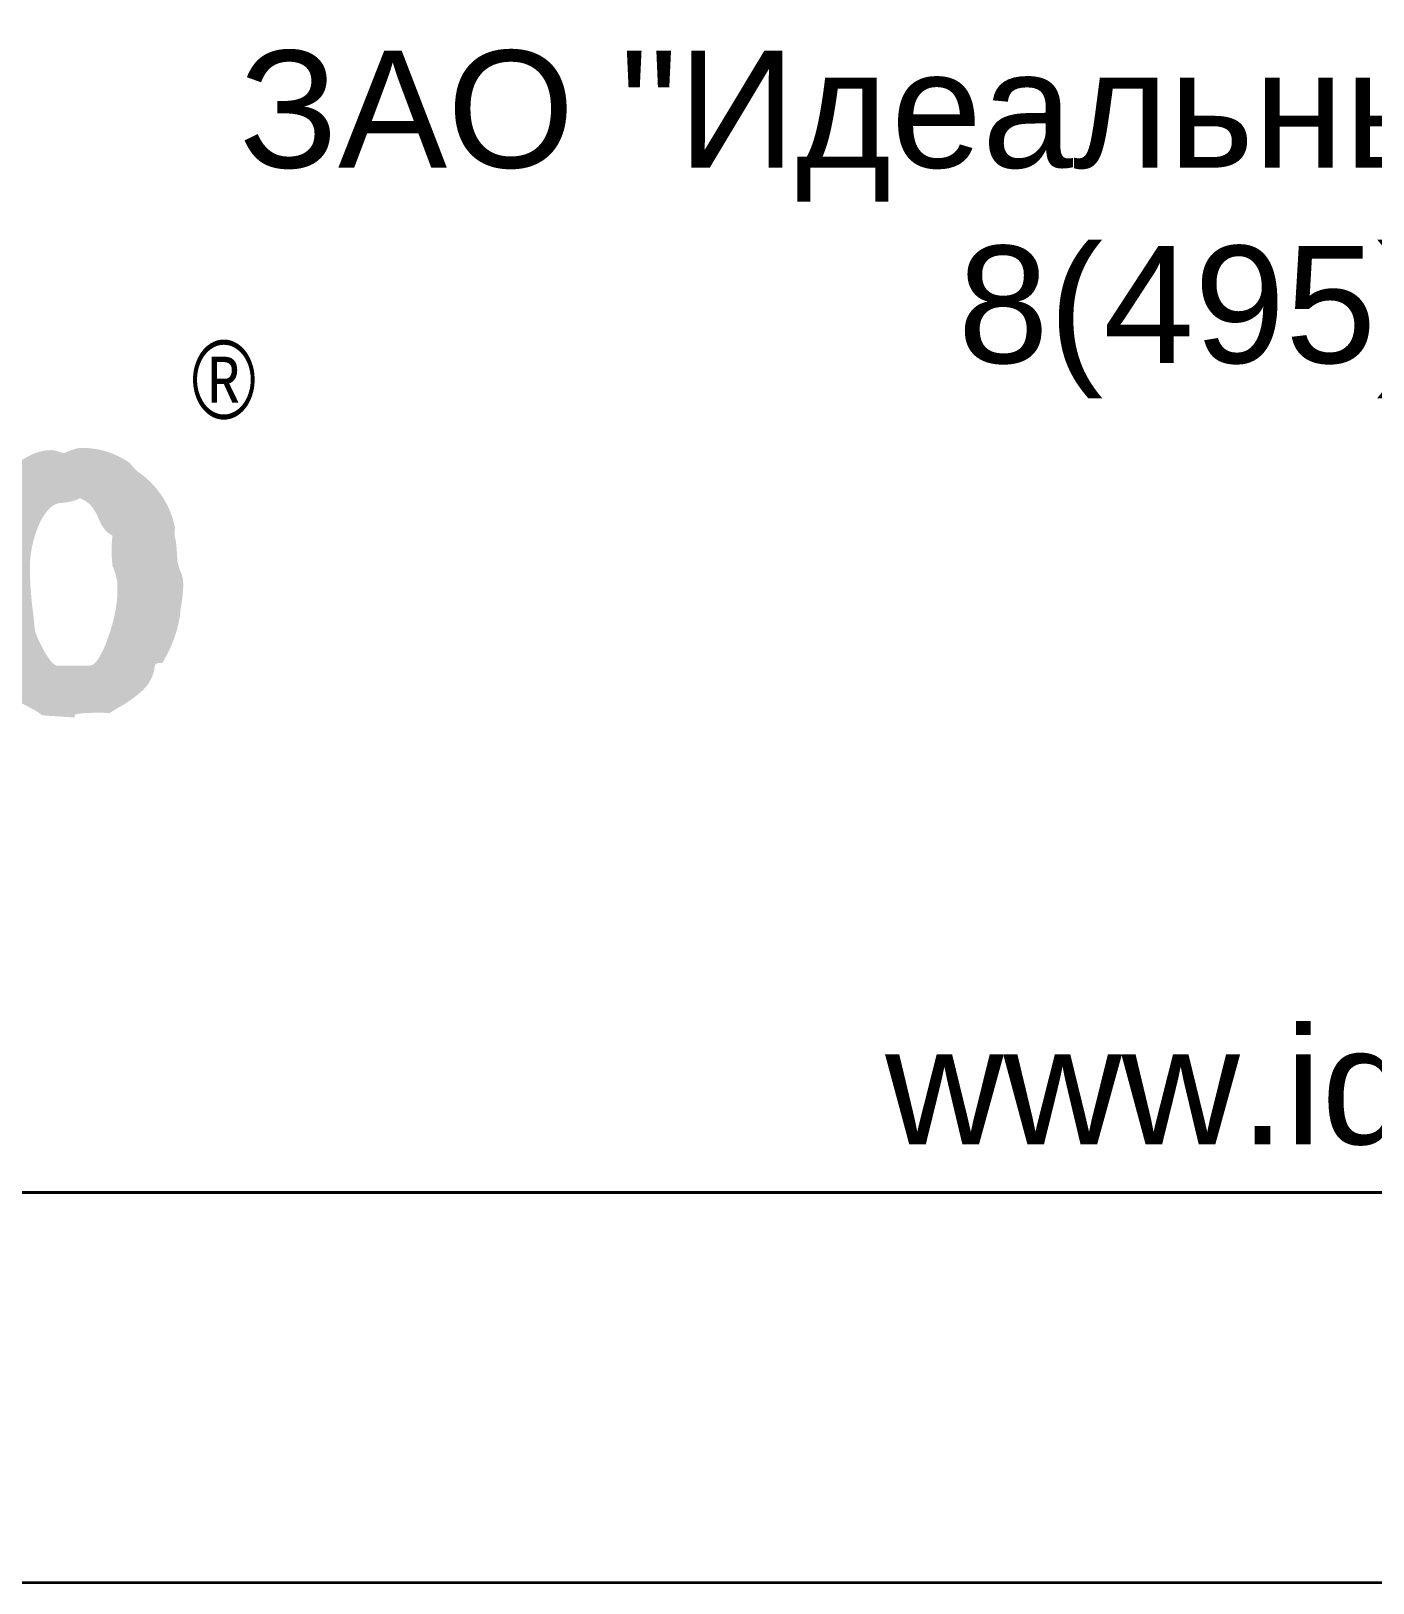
# Model space of a CAD drawing. Header units: millimetres. Extents: x 0 to 840, y 0 to 1188.
# Drawn here: x 702.5 to 771.3, y 0 to 79.5 of the extents above; entities that cross this region are included whole.
import ezdxf

# ---------------------------------------------------------------- set-up
doc = ezdxf.new("R2010")
doc.units = ezdxf.units.MM
doc.layers.get('0').update_dxf_attribs({"lineweight": 35})
doc.styles.get("Standard").update_dxf_attribs({"font": 'ARIAL.TTF', "height": 5})
doc.styles.add('Размер', font='ARIAL.TTF', dxfattribs={"width": 0.8})

# ---------------------------------------------------------------- blocks, each defined once
blk = doc.blocks.new('Logo')
h = blk.add_hatch(color=256)
edge = h.paths.add_edge_path()
edge.add_arc((19.92396026728602, 6.892657535748754), 0.1019321651084245, 65.08872923836168, 89.49511407331022, ccw=False)
edge.add_arc((19.9006019174376, 6.849979439224285), 0.1505126128310699, 34.28421054480259, 63.867255960415605, ccw=False)
edge.add_arc((19.72775667425594, 6.735284493273525), 0.3579435028963555, 12.162919252494305, 33.8686129496316, ccw=False)
edge.add_arc((19.07084735617536, 6.58069244087676), 1.032756446331283, -0.03495703809318229, 12.868411649568372, ccw=False)
edge.add_arc((20.32033609662176, 6.653884101846074), 0.22895987227351, 198.8094768735245, 225.709884968563)
edge.add_arc((20.6138503560469, 6.937167806599632), 0.636815233585809, 224.6043529364503, 236.6134278085797)
edge.add_arc((21.66669309360077, 8.563716444126499), 2.574358843737655, 236.9687772820393, 243.8491152132362)
edge.add_arc((18.78942801127414, 2.827623333088582), 3.843071949826572, 60.64114187379181, 63.034582367081384, ccw=False)
edge.add_arc((20.39502900400112, 5.655985724040534), 0.590912865250416, 49.93654261197628, 61.87297670550771, ccw=False)
edge.add_line((20.77536158445582, 6.108230284609476), (21.19002274874128, 6.079679279185825))
edge.add_line((21.19002274874219, 6.079679279185825), (21.19105060781112, 6.111484150560159))
edge.add_line((21.1910506078093, 6.111484150560159), (21.19405830047162, 6.114533380101079))
edge.add_arc((21.21777352471327, 6.079760843296413), 0.04208968016822223, 106.8716672749336, 124.29438611785551, ccw=False)
edge.add_arc((21.27286485651712, 5.903787100849172), 0.226484117538027, 96.47949854044361, 107.28841929580469, ccw=False)
edge.add_arc((21.4083022789091, 4.856832008690276), 1.282140594878118, 91.25121333133592, 97.21354929015678, ccw=False)
edge.add_arc((21.49389329551195, 3.830713270470028), 2.310747098290086, 86.36662561563031, 92.81758732951909, ccw=False)
edge.add_arc((24.63657448129379, 1.474385729086521), 5.542177982433144, 121.24671535001309, 122.7262555388709, ccw=False)
edge.add_arc((20.97291203578061, 7.635081152560474), 1.626526821341724, 299.0098476347545, 312.1987245853029)
edge.add_arc((21.71061290531725, 6.798544857339607), 0.5115196037440333, 313.9241363770345, 353.9367281108683)
edge.add_arc((22.29445717936687, 6.701196722262125), 0.08677219642401841, 131.6841557919627, 150.0518838462119, ccw=False)
edge.add_arc((22.27390970023407, 6.723075327352149), 0.05677378018710915, 106.6916891561556, 130.8812978449782, ccw=False)
edge.add_arc((22.27576506146215, 6.711753391411207), 0.06816751046160893, 84.34344501488329, 105.4520686624032, ccw=False)
edge.add_arc((22.26945381511177, 6.649593405739893), 0.1306469736691014, 70.9699210657335, 84.27603826493691, ccw=False)
edge.add_arc((20.84900308887882, 7.670799262968671), 1.716501995121936, 328.4675312627792, 350.2616613714026)
edge.add_arc((23.43062824281515, 7.343344015751086), 0.8906305861859201, 169.1469309613036, 177.6119074886022, ccw=False)
edge.add_arc((20.63069819092925, 7.839654804834595), 1.953073682534338, 350.3136650679908, 357.4529134997054)
edge.add_arc((21.99924299535269, 7.774720608356461), 0.5830093242326627, 357.8510677282028, 369.2374118698631)
edge.add_arc((22.34436172784626, 7.834630791790573), 0.2327790157285357, 8.318584172886206, 32.46076503685742)
edge.add_arc((24.47409113343747, 8.558202024317893), 2.023879527382532, 194.5264181473739, 197.2046278269069, ccw=False)
edge.add_arc((22.75031364811002, 8.120063433312339), 0.2454491281042087, 182.4615984164734, 196.4494779637626, ccw=False)
edge.add_arc((20.95820172085223, 8.088640182178665), 1.547030222027013, 0.7733815756203934, 5.217177245039447)
edge.add_arc((21.02476160123479, 8.120238788314623), 1.478091310398866, 4.231945095940516, 7.558646042747898)
edge.add_arc((22.11977066757754, 8.274486662490403), 0.3724127773030008, 6.194010462331844, 16.66569858896808)
edge.add_arc((22.56804736989216, 8.410296053528896), 0.09599457724108984, 185.3549544011505, 197.5877028196042, ccw=False)
edge.add_arc((22.72308273831004, 8.427514343418466), 0.2519744159519712, 179.5627269603891, 185.9630852827581, ccw=False)
edge.add_arc((23.19022107747151, 8.421172572901582), 0.719152909617222, 172.9275574527779, 179.3415202073724, ccw=False)
edge.add_arc((21.36155052952381, 8.288014631403371), 1.136817390738736, 11.24593961966614, 54.21910294801621)
edge.add_arc((22.19347915184699, 9.475228509463363), 0.3133295940903501, 223.767352000833, 237.7394489015919, ccw=False)
edge.add_arc((22.57158057425841, 9.852492023573745), 0.8474124818702323, 217.3086765769759, 224.5041992299589, ccw=False)
edge.add_arc((21.28707925503841, 8.470383910249097), 1.061581907919291, 54.8953977197307, 90.6099051210973)
edge.add_arc((21.28773847430421, 9.2310199851687), 0.3011232709186357, 92.27615342348454, 108.932933718656)
edge.add_arc((21.54793884683022, 8.367449066002905), 1.202881716719822, 107.3097976778891, 113.8590144800649)
edge.add_arc((21.04972076146805, 9.563744986078405), 0.0969131203630237, 255.6207961814467, 276.9146772500533, ccw=False)
edge.add_arc((21.1086369265322, 9.78773674586921), 0.3285222893954106, 248.60564551544581, 255.3688184487251, ccw=False)
edge.add_arc((20.878744833768, 9.213299973618291), 0.2902272162953475, 67.71630723982457, 87.836085046881)
edge.add_arc((20.9013151236577, 8.88405075146295), 0.6193783308680442, 91.07421195615011, 120.2796501904035)
edge.add_arc((21.23679407096643, 8.251911298384243), 1.334749133535127, 119.0335392995708, 133.553626249288)
edge.add_arc((21.4321780794271, 8.008416451460675), 1.646051301707239, 132.6424733771208, 142.9248014788724)
edge.add_arc((20.75997842005017, 8.510922561710345), 0.8068095843003059, 142.6178635195927, 149.9756958737388)
edge.add_arc((20.31071786420216, 8.771220582637056), 0.287589802453535, 150.0900872190469, 157.2121747739309)
edge.add_arc((20.11643657013337, 8.850552567107684), 0.07777480847891914, 155.6581566087324, 173.0411427522852)
edge.add_arc((19.51220608020958, 9.1935537554142), 0.6237255943430869, 319.59760127015863, 327.66858458829955, ccw=False)
edge.add_arc((21.10275307817938, 7.875845056796265), 1.441830586468578, 140.6891162544926, 148.0949032148347)
edge.add_arc((20.08475401259784, 8.505353228594345), 0.2449490433527977, 147.2477504633903, 164.6655083540971)
edge.add_arc((19.93127347918198, 8.55058386672465), 0.08502532859749326, 166.7090167152008, 176.1501685800344)
edge.add_arc((20.35330933712248, 8.540085143356578), 0.5071283785315325, 178.1685552164093, 181.2306925619338)
edge.add_arc((12.83352091771303, 8.550872994853876), 7.012810536130961, 359.2044760120802, 359.8228710920671, ccw=False)
edge.add_arc((15.57125040424216, 8.483339394447853), 4.274509202533388, 354.4647208189106, 359.6001170486114, ccw=False)
edge.add_arc((18.27952219817962, 8.217274806478258), 1.553206012693913, 347.9077742748239, 354.5970673329251, ccw=False)
edge.add_arc((19.41032996324066, 7.960069379523361), 0.3938791378335011, 330.56959153126934, 350.0335400376015, ccw=False)
edge.add_arc((25.43022336246213, 8.476078418736165), 5.721014423365045, 187.1244448329804, 191.3136269103967)
edge.add_arc((22.99820127856583, 7.914452011163689), 3.226911272311247, 190.0066943174238, 194.5625217169268)
edge.add_arc((20.41834319534973, 7.237959793039067), 0.5598725133020382, 193.9393643075422, 202.5754959990285)
edge.add_arc((19.99095438611766, 7.059235662448941), 0.09662503139918194, 202.0094700458572, 216.8065406131065)
edge.add_arc((19.93243805398743, 7.015802411382197), 0.02375333932241488, 217.4882590392534, 236.5846093083169)
edge.add_arc((19.92416323801081, 7.003417601373826), 0.008859179917529688, 237.1447725711672, 274.5009904431976)
edge = h.paths.add_edge_path(flags=16)
edge.add_arc((20.91071431364617, 9.883128596620395), 1.062444946582873, 274.6575475939547, 284.3443961717495)
edge.add_arc((21.08283221868624, 9.206587168858846), 0.3643541825059071, 284.4797958667252, 293.1660906348504)
edge.add_arc((21.16822665702057, 9.005118488484754), 0.145538193561606, 293.4607266523806, 301.0205180559643)
edge.add_arc((21.21368000354414, 8.930748125019477), 0.0583832757023743, 300.4058315147119, 314.0238332751904)
edge.add_arc((21.13692703654306, 8.54944886652595), 0.3590303410318231, 39.41500707510431, 70.92605466975408, ccw=False)
edge.add_arc((20.87045551657502, 8.377776074657618), 0.6748893622404115, 22.029742985229518, 36.30943551432807, ccw=False)
edge.add_arc((22.16557623705012, 8.907017841074435), 0.724201826749082, 202.4108766740578, 213.5796671231069)
edge.add_arc((21.80863168454016, 8.681312640752026), 0.3021342336653783, 215.3598110156011, 243.9485348146106)
edge.add_arc((23.41595036203216, 8.216837409332243), 1.750684607127268, 173.6694535278626, 186.3305464715392)
edge.add_arc((20.7987581344205, 7.648576012068247), 0.9540661833537369, 9.264675450997686, 23.159293141692785, ccw=False)
edge.add_line((21.74037867934749, 7.802176245093165), (21.74037867935294, 7.687800021956377))
edge.add_arc((19.92982811655384, 7.762819824421626), 1.812104111585196, 339.3939530219236, 357.62731799109577, ccw=False)
edge.add_arc((20.35270807308189, 7.51378411949338), 1.33130332250709, 330.47652059283564, 343.02332908013346, ccw=False)
edge.add_arc((21.19571664665636, 7.034757850300252), 0.3617042721379014, 314.1170788312661, 330.699654144829, ccw=False)
edge.add_arc((21.35287762617736, 6.875838148332718), 0.138226369784462, 296.7819553654021, 313.2048937619869, ccw=False)
edge.add_arc((21.38133619073051, 6.820521046827366), 0.07602144575028805, 271.14399176333944, 296.42013898298717, ccw=False)
edge.add_line((21.38285396621359, 6.744514753854332), (20.96839944373096, 6.744514753854332))
edge.add_arc((20.96973199274362, 6.794075678849936), 0.04957883594131471, 244.9016523368806, 268.459854321893, ccw=False)
edge.add_arc((20.99298996333528, 6.844376782789936), 0.1049963304455227, 231.3358701379432, 245.0513954040672, ccw=False)
edge.add_arc((21.10672599678219, 6.98164532371959), 0.283252025052502, 217.3418205212884, 230.7192125097012, ccw=False)
edge.add_arc((21.67422120846459, 7.419550393764098), 1.000055559005818, 207.6003271112727, 217.5665892649094, ccw=False)
edge.add_arc((22.43629192058506, 7.85632330437295), 1.87806849843086, 203.4371161974441, 208.6376609058227, ccw=False)
edge.add_arc((21.56948114565239, 7.485430169400956), 0.9352628751897515, 200.0242844893197, 203.7111982078439, ccw=False)
edge.add_arc((20.94740716588058, 7.258872085859934), 0.2732171614559491, 195.9361000083292, 200.055211522559, ccw=False)
edge.add_arc((20.769082234503, 7.207691172077489), 0.08769339208723252, 191.3883005452451, 195.7713550435168, ccw=False)
edge.add_line((20.68311539248316, 7.190375482981494), (20.68257942693617, 7.194821624512429))
edge.add_arc((11.31668335324503, 6.344840020441211), 9.40438610385828, 5.185549259497581, 6.684464533058432)
edge.add_arc((25.27281218282951, 8.04714676909282), 4.655494377403139, 181.0779020745687, 187.4994875095126, ccw=False)
edge.add_line((20.61814163305462, 7.959568397965654), (20.61814163305553, 7.995214104362844))
edge.add_arc((22.00549113588204, 7.989661188299237), 1.387360615653785, 157.4226987441916, 179.770672815462, ccw=False)
edge.add_arc((21.42828896188075, 8.251972229025), 0.753966435679674, 140.765568649422, 158.9885804719459, ccw=False)
edge.add_arc((21.10308503275883, 8.512328068592637), 0.3374253043814091, 123.45341986052671, 140.0816848096544, ccw=False)
edge.add_arc((21.02549863749664, 8.62868474956997), 0.1975756323536356, 98.29779627265629, 123.2822259872541, ccw=False)
at = {"insert": (22.69053863344743, 10.90434479001999), "char_height": 2.5, "attachment_point": 1, "style": 'Размер'}
blk.add_mtext('{\\fArial|b0|i0|c0|p34;\\H0.4x;®}', dxfattribs=at)
blk = doc.blocks.new('A$C49AA496E')
for p, q in [((205, 4.999999721198037), (20, 4.999999721198037)), ((210, -2.788019628496841e-07), (-5.684341886080801e-14, -2.788019628496841e-07))]:
    blk.add_line(p, q)

msp = doc.modelspace()

# ---------------------------------------------------------------- linework, layer by layer
msp.add_lwpolyline([(299.9999999999852, 20), (819.9999999999852, 20), (819.9999999999852, 80), (299.9999999999852, 80)], close=True)

# ---------------------------------------------------------------- block references
at = {"xscale": 4, "yscale": 4, "zscale": 4}
for name, p in [('A$C49AA496E', (-2.273736754432321e-13, 1.115207851398736e-06)), ('Logo', (619.9999999999852, 20))]:
    msp.add_blockref(name, p, dxfattribs=at)

# ---------------------------------------------------------------- texts
at = {"insert": (814.7612566066234, 50.42941730828898), "char_height": 6, "attachment_point": 6}
msp.add_mtext('{\\fArial|b0|i0|c204|p34;ЗАО "Идеальный Камень"\\P8(495) 981-13-71\\P257-12-15\\P257-12-98\\P257-13-56\\Pwww.idealstone.ru}', dxfattribs=at)

doc.saveas('drawing.dxf')
